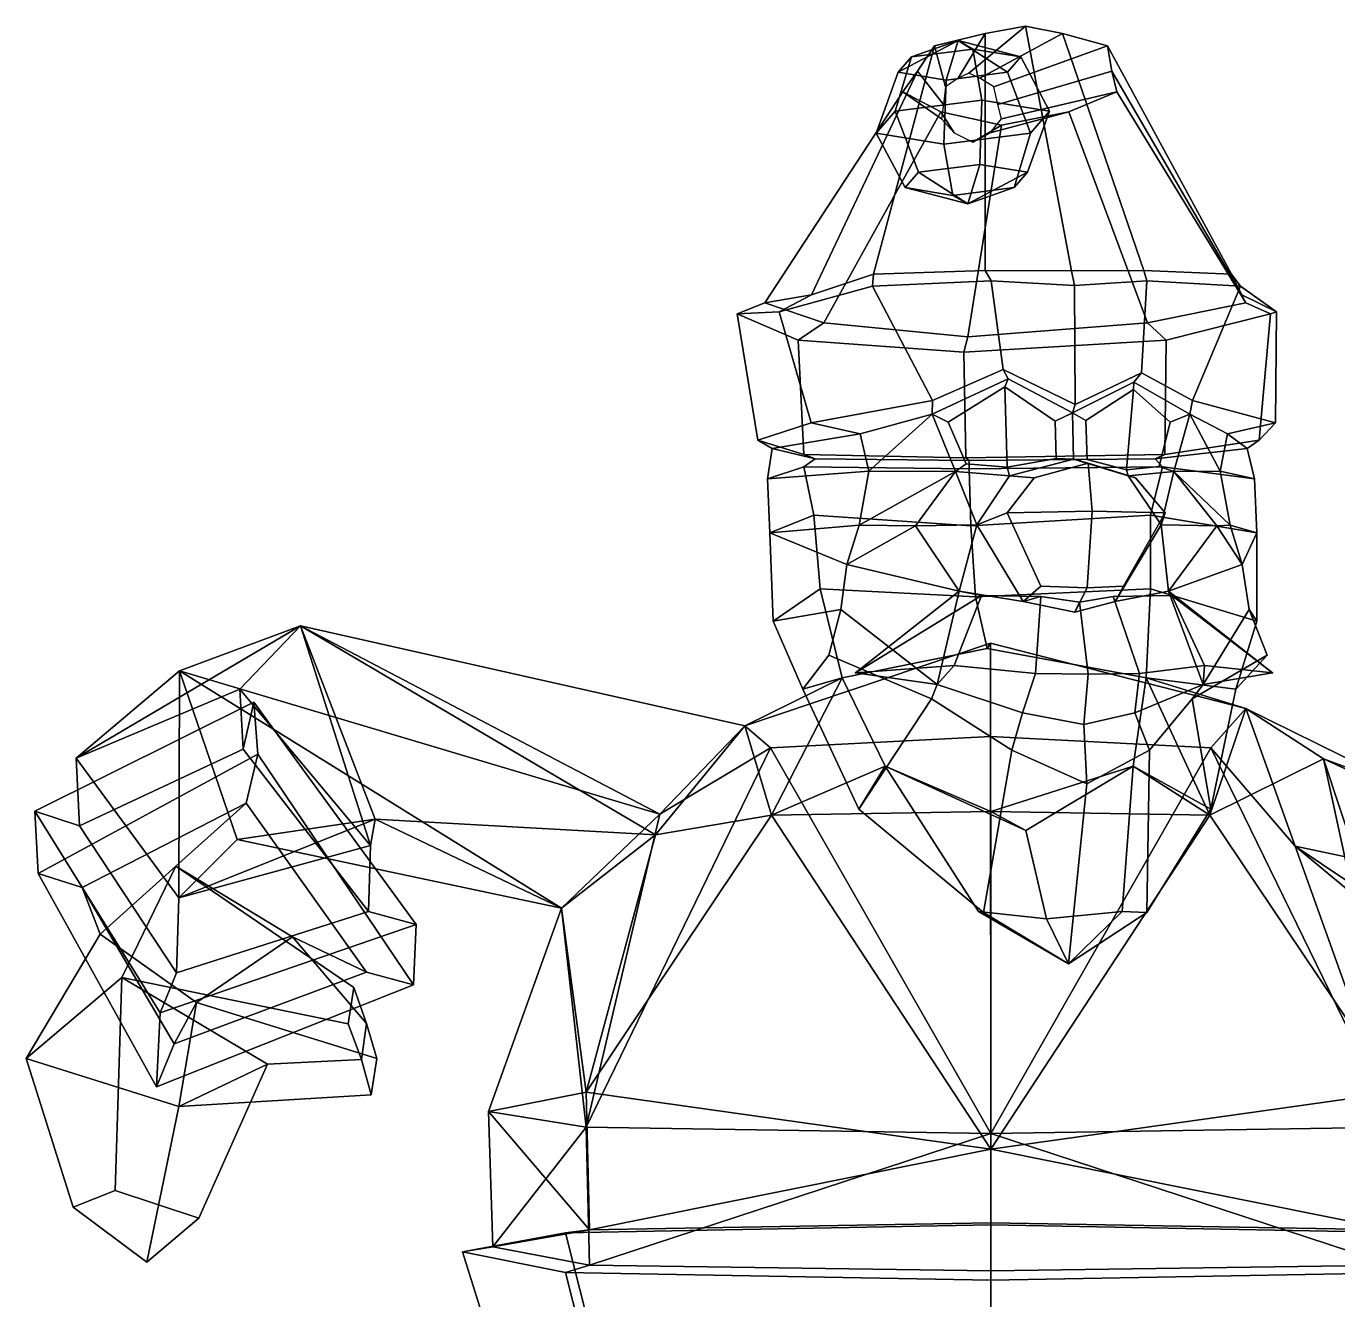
# Model space of a CAD drawing. Extents: x -236 to 243, y -157 to 320.
# Drawn here: x -236.1 to 82.5, y 10.1 to 319.6 of the extents above; entities that cross this region are included whole.
import ezdxf

# ---------------------------------------------------------------- set-up
doc = ezdxf.new("R2010")
doc.units = 0

msp = doc.modelspace()

# ---------------------------------------------------------------- linework, layer by layer
for p in [(-34.670082, 162.4823, 107.486366), (66.65934, 162.4823, 84.040352)]:
    msp.add_point(p)
for points in [[(-7.122192, 308.267609, -1.998318), (-9.6778, 307.043365, -1.08629), (-3.104849, 317.886108, 57.8372), (6.699924, 319.637177, 57.508438)], [(-7.122192, 308.267609, -1.998318), (6.699924, 319.637177, 57.508438), (15.65259, 317.886108, 53.497032), (-4.425717, 307.043365, -2.301537)], [(17.814054, 260.153259, 105.417503), (6.699924, 319.637177, 57.508438), (-3.104849, 317.886108, 57.8372), (-3.140734, 260.266205, 102.63549)], [(17.814054, 260.153259, 105.417503), (35.41708, 260.266205, 93.713821), (15.65259, 317.886108, 53.497032), (6.699924, 319.637177, 57.508438)], [(-30.278271, 259.394043, 95.632362), (-3.140734, 260.266205, 102.63549), (-3.104849, 317.886108, 57.8372), (-15.458162, 314.885712, 57.371521)], [(-21.006493, 312.214172, -1.678977), (-9.717639, 316.136597, -13.259683), (-24.262737, 308.444702, -15.751891)], [(-9.717639, 316.136597, -13.259683), (-12.632277, 306.559937, -25.85623), (-24.262737, 308.444702, -15.751891)], [(-6.119774, 314.098938, 2.289656), (-9.717639, 316.136597, -13.259683), (-21.006493, 312.214172, -1.678977)], [(-9.6778, 307.043365, -1.08629), (-12.811625, 304.945618, 0.188353), (-15.458162, 314.885712, 57.371521), (-3.104849, 317.886108, 57.8372)], [(-9.717639, 316.136597, -13.259683), (2.254487, 308.444672, -21.887547), (-12.632277, 306.559937, -25.85623)], [(5.510731, 312.214172, -7.814632), (2.254487, 308.444672, -21.887547), (-9.717639, 316.136597, -13.259683)], [(-6.119774, 314.098938, 2.289656), (5.510731, 312.214172, -7.814632), (-9.717639, 316.136597, -13.259683)], [(-4.425717, 307.043365, -2.301537), (15.65259, 317.886108, 53.497032), (26.545815, 314.885681, 47.652477), (-1.050511, 304.945618, -2.532978)], [(56.720348, 259.394043, 75.502266), (26.545815, 314.885681, 47.652477), (15.65259, 317.886108, 53.497032), (35.41708, 260.266205, 93.713821)], [(-45.352592, 254.347687, 70.5877), (-30.278271, 259.394043, 95.632362), (-15.458162, 314.885712, 57.371521), (-19.571489, 308.705811, 51.476871)], [(-3.946251, 301.640625, 11.683241), (-6.119774, 314.098938, 2.289656), (-21.006493, 312.214172, -1.678977), (-24.999266, 298.975189, 6.070769)], [(-12.811625, 304.945618, 0.188353), (-13.29375, 300.624939, 1.431776), (-19.571489, 308.705811, 51.476871), (-15.458162, 314.885712, 57.371521)], [(-3.946251, 301.640625, 11.683241), (12.501743, 298.975189, -2.606355), (5.510731, 312.214172, -7.814632), (-6.119774, 314.098938, 2.289656)], [(-1.050511, 304.945618, -2.532978), (26.545815, 314.885681, 47.652477), (27.651844, 308.705811, 40.550152), (-0.071216, 300.624939, -1.627703)], [(59.261681, 254.347687, 46.381622), (27.651844, 308.705811, 40.550152), (26.545815, 314.885681, 47.652477), (56.720348, 259.394043, 75.502266)], [(-24.999266, 298.975189, 6.070769), (-21.006493, 312.214172, -1.678977), (-24.262737, 308.444702, -15.751891), (-29.604309, 293.644318, -13.831414)], [(12.501743, 298.975189, -2.606355), (7.8967, 293.644287, -22.508537), (2.254487, 308.444672, -21.887547), (5.510731, 312.214172, -7.814632)], [(-56.674202, 252.410858, 49.471218), (-45.352592, 254.347687, 70.5877), (-19.571489, 308.705811, 51.476871), (-23.173628, 303.720825, 46.787746)], [(-24.262737, 308.444702, -15.751891), (-12.632277, 306.559937, -25.85623), (-13.156317, 290.978851, -28.121038), (-29.604309, 293.644318, -13.831414)], [(-13.29375, 300.624939, 1.431776), (-13.762215, 297.139709, 2.453185), (-23.173628, 303.720825, 46.787746), (-19.571489, 308.705811, 51.476871)], [(2.254487, 308.444672, -21.887547), (7.8967, 293.644287, -22.508537), (-13.156317, 290.978851, -28.121038), (-12.632277, 306.559937, -25.85623)], [(-0.071216, 300.624939, -1.627703), (27.651844, 308.705811, 40.550152), (28.828176, 303.720825, 34.755363), (0.798291, 297.139679, -0.91588)], [(60.157169, 252.410858, 22.438299), (28.828176, 303.720825, 34.755363), (27.651844, 308.705811, 40.550152), (59.261681, 254.347687, 46.381622)], [(-42.339134, 247.581177, 24.532747), (-56.674202, 252.410858, 49.471218), (-23.173628, 303.720825, 46.787746), (-13.917484, 298.8479, 39.247559)], [(-13.762215, 297.139709, 2.453185), (-10.642496, 293.732788, 2.623848), (-13.917484, 298.8479, 39.247559), (-23.173628, 303.720825, 46.787746)], [(0.798291, 297.139679, -0.91588), (28.828176, 303.720825, 34.755363), (17.200739, 298.8479, 32.047302), (-1.929393, 293.732788, 0.607777)], [(36.324795, 247.581177, 6.331167), (17.200739, 298.8479, 32.047302), (28.828176, 303.720825, 34.755363), (60.157169, 252.410858, 22.438299)], [(-3.946251, 301.640625, 11.683241), (-24.999266, 298.975189, 6.070769), (-19.357002, 284.174805, 5.449827), (-4.470284, 286.05957, 9.418461)], [(-3.946251, 301.640625, 11.683241), (-4.470284, 286.05957, 9.418461), (7.160218, 284.174805, -0.685827), (12.501743, 298.975189, -2.606355)], [(-7.337015, 244.156799, -3.280854), (-42.339134, 247.581177, 24.532747), (-13.917484, 298.8479, 39.247559), (0.842868, 295.565063, 32.195339)], [(-24.999266, 298.975189, 6.070769), (-29.604309, 293.644318, -13.831414), (-22.613247, 280.405334, -8.623087), (-19.357002, 284.174805, 5.449827)], [(-10.642496, 293.732788, 2.623848), (-6.153895, 291.437592, 2.186508), (0.842868, 295.565063, 32.195339), (-13.917484, 298.8479, 39.247559)], [(-7.337015, 244.156799, -3.280854), (0.842868, 295.565063, 32.195339), (17.200739, 298.8479, 32.047302), (36.324795, 247.581177, 6.331167)], [(-1.929393, 293.732788, 0.607777), (17.200739, 298.8479, 32.047302), (0.842868, 295.565063, 32.195339), (-6.153895, 291.437592, 2.186508)], [(12.501743, 298.975189, -2.606355), (7.160218, 284.174805, -0.685827), (3.903974, 280.405304, -14.758741), (7.8967, 293.644287, -22.508537)], [(-22.613247, 280.405334, -8.623087), (-29.604309, 293.644318, -13.831414), (-13.156317, 290.978851, -28.121038), (-10.982787, 278.520569, -18.727425)], [(3.903974, 280.405304, -14.758741), (-10.982787, 278.520569, -18.727425), (-13.156317, 290.978851, -28.121038), (7.8967, 293.644287, -22.508537)], [(-19.357002, 284.174805, 5.449827), (-22.613247, 280.405334, -8.623087), (-7.384917, 276.48291, -3.178025)], [(-4.470284, 286.05957, 9.418461), (-19.357002, 284.174805, 5.449827), (-7.384917, 276.48291, -3.178025)], [(-4.470284, 286.05957, 9.418461), (-7.384917, 276.48291, -3.178025), (7.160218, 284.174805, -0.685827)], [(7.160218, 284.174805, -0.685827), (-7.384917, 276.48291, -3.178025), (3.903974, 280.405304, -14.758741)], [(-7.384917, 276.48291, -3.178025), (-22.613247, 280.405334, -8.623087), (-10.982787, 278.520569, -18.727425)], [(-7.384917, 276.48291, -3.178025), (-10.982787, 278.520569, -18.727425), (3.903974, 280.405304, -14.758741)], [(-30.486975, 256.444275, 100.241455), (-30.278271, 259.394043, 95.632362), (-45.352592, 254.347687, 70.5877), (-53.174995, 250.214417, 73.593643)], [(-1.688641, 257.719818, 107.187057), (-3.140734, 260.266205, 102.63549), (-30.278271, 259.394043, 95.632362), (-30.486975, 256.444275, 100.241455)], [(18.577682, 256.607758, 108.717766), (17.814054, 260.153259, 105.417503), (-3.140734, 260.266205, 102.63549), (-1.688641, 257.719818, 107.187057)], [(18.577682, 256.607758, 108.717766), (36.111855, 257.719818, 98.440628), (35.41708, 260.266205, 93.713821), (17.814054, 260.153259, 105.417503)], [(36.111855, 257.719818, 98.440628), (58.932388, 256.444275, 79.551231), (56.720348, 259.394043, 75.502266), (35.41708, 260.266205, 93.713821)], [(58.932388, 256.444275, 79.551231), (67.609413, 250.214417, 45.646057), (59.261681, 254.347687, 46.381622), (56.720348, 259.394043, 75.502266)], [(-15.900225, 228.662231, 101.589417), (-30.486975, 256.444275, 100.241455), (-53.174995, 250.214417, 73.593643), (-45.454258, 223.21051, 89.008484)], [(1.267983, 236.229553, 109.510162), (-1.688641, 257.719818, 107.187057), (-30.486975, 256.444275, 100.241455), (-15.900225, 228.662231, 101.589417)], [(18.710451, 227.663177, 109.291565), (18.577682, 256.607758, 108.717766), (-1.688641, 257.719818, 107.187057), (1.267983, 236.229553, 109.510162)], [(18.710451, 227.663177, 109.291565), (34.874496, 235.422394, 101.756943), (36.111855, 257.719818, 98.440628), (18.577682, 256.607758, 108.717766)], [(34.874496, 235.422394, 101.756943), (47.269863, 228.662231, 86.97287), (58.932388, 256.444275, 79.551231), (36.111855, 257.719818, 98.440628)], [(47.269863, 228.662231, 86.97287), (67.444366, 223.21051, 62.88554), (67.609413, 250.214417, 45.646057), (58.932388, 256.444275, 79.551231)], [(-53.174995, 250.214417, 73.593643), (-45.352592, 254.347687, 70.5877), (-56.674202, 252.410858, 49.471218), (-63.417328, 249.747925, 49.404114)], [(-63.417328, 249.747925, 49.404114), (-56.674202, 252.410858, 49.471218), (-42.339134, 247.581177, 24.532747), (-48.558167, 243.343018, 22.180622)], [(66.185478, 249.747925, 19.416092), (40.878578, 243.343018, 1.486383), (36.324795, 247.581177, 6.331167), (60.157169, 252.410858, 22.438299)], [(67.609413, 250.214417, 45.646057), (66.185478, 249.747925, 19.416092), (60.157169, 252.410858, 22.438299), (59.261681, 254.347687, 46.381622)], [(-45.454258, 223.21051, 89.008484), (-53.174995, 250.214417, 73.593643), (-63.417328, 249.747925, 49.404114), (-58.390518, 219.010376, 53.388012)], [(-58.390518, 219.010376, 53.388012), (-63.417328, 249.747925, 49.404114), (-48.558167, 243.343018, 22.180622), (-47.207798, 215.553711, 24.044987)], [(63.419498, 219.010376, 25.203114), (40.484386, 215.553711, 3.754412), (40.878578, 243.343018, 1.486383), (66.185478, 249.747925, 19.416092)], [(67.444366, 223.21051, 62.88554), (63.419498, 219.010376, 25.203114), (66.185478, 249.747925, 19.416092), (67.609413, 250.214417, 45.646057)], [(-48.558167, 243.343018, 22.180622), (-42.339134, 247.581177, 24.532747), (-7.337015, 244.156799, -3.280854), (-8.340352, 240.417297, -7.617095)], [(40.878578, 243.343018, 1.486383), (-8.340352, 240.417297, -7.617095), (-7.337015, 244.156799, -3.280854), (36.324795, 247.581177, 6.331167)], [(-47.207798, 215.553711, 24.044987), (-48.558167, 243.343018, 22.180622), (-8.340352, 240.417297, -7.617095), (-7.814537, 214.723877, -5.344615)], [(40.484386, 215.553711, 3.754412), (-7.814537, 214.723877, -5.344615), (-8.340352, 240.417297, -7.617095), (40.878578, 243.343018, 1.486383)], [(1.267983, 236.229553, 109.510162), (-15.900225, 228.662231, 101.589417), (-16.005955, 225.316376, 99.834015), (2.472405, 233.974609, 107.756744)], [(18.710451, 227.663177, 109.291565), (1.267983, 236.229553, 109.510162), (2.472405, 233.974609, 107.756744), (18.052204, 225.7005, 106.446747)], [(1.640449, 232.007935, 105.309433), (2.472405, 233.974609, 107.756744), (-16.005955, 225.316376, 99.834015), (-12.149399, 223.372406, 98.665359)], [(1.640449, 232.007935, 105.309433), (13.893959, 223.683929, 104.378883), (18.052204, 225.7005, 106.446747), (2.472405, 233.974609, 107.756744)], [(18.710451, 227.663177, 109.291565), (18.052204, 225.7005, 106.446747), (33.022289, 233.16748, 100.710777), (34.874496, 235.422394, 101.756943)], [(32.890343, 231.307495, 97.892044), (33.022289, 233.16748, 100.710777), (18.052204, 225.7005, 106.446747), (21.360876, 223.808105, 102.832794)], [(32.890343, 231.307495, 97.892044), (41.819012, 223.422974, 83.605888), (46.593777, 225.316376, 85.349434), (33.022289, 233.16748, 100.710777)], [(34.874496, 235.422394, 101.756943), (33.022289, 233.16748, 100.710777), (46.593777, 225.316376, 85.349434), (47.269863, 228.662231, 86.97287)], [(2.225252, 212.471863, 103.847298), (1.640449, 232.007935, 105.309433), (-12.149399, 223.372406, 98.665359), (-7.783561, 213.265991, 100.91201)], [(13.893959, 223.683929, 104.378883), (1.640449, 232.007935, 105.309433), (2.225252, 212.471863, 103.847298), (14.140725, 214.593323, 105.445358)], [(21.360876, 223.808105, 102.832794), (21.654671, 214.335754, 104.102531), (31.218605, 211.842407, 96.509369), (32.890343, 231.307495, 97.892044)], [(31.218605, 211.842407, 96.509369), (39.11195, 212.665131, 88.204475), (41.819012, 223.422974, 83.605888), (32.890343, 231.307495, 97.892044)], [(-33.470528, 220.569641, 86.833626), (-16.005955, 225.316376, 99.834015), (-15.900225, 228.662231, 101.589417), (-45.454258, 223.21051, 89.008484)], [(55.723297, 220.569641, 66.195595), (67.444366, 223.21051, 62.88554), (47.269863, 228.662231, 86.97287), (46.593777, 225.316376, 85.349434)], [(-45.454258, 223.21051, 89.008484), (-58.390518, 219.010376, 53.388012), (-54.877598, 217.031555, 53.90683), (-33.470528, 220.569641, 86.833626)], [(-31.400455, 211.466766, 87.028976), (-16.005955, 225.316376, 99.834015), (-33.470528, 220.569641, 86.833626)], [(-10.310936, 211.453552, 102.57618), (-16.005955, 225.316376, 99.834015), (-31.400455, 211.466766, 87.028976)], [(-7.783561, 213.265991, 100.91201), (-12.149399, 223.372406, 98.665359), (-16.005955, 225.316376, 99.834015), (-10.310936, 211.453552, 102.57618)], [(14.140725, 214.593323, 105.445358), (18.357122, 214.434143, 107.764557), (18.052204, 225.7005, 106.446747), (13.893959, 223.683929, 104.378883)], [(21.654671, 214.335754, 104.102531), (21.360876, 223.808105, 102.832794), (18.052204, 225.7005, 106.446747), (18.357122, 214.434143, 107.764557)], [(39.11195, 212.665131, 88.204475), (42.682076, 211.453552, 90.314438), (46.593777, 225.316376, 85.349434), (41.819012, 223.422974, 83.605888)], [(42.682076, 211.453552, 90.314438), (53.949425, 211.466766, 67.28038), (46.593777, 225.316376, 85.349434)], [(53.949425, 211.466766, 67.28038), (55.723297, 220.569641, 66.195595), (46.593777, 225.316376, 85.349434)], [(67.444366, 223.21051, 62.88554), (55.723297, 220.569641, 66.195595), (60.491512, 217.031555, 27.212255), (63.419498, 219.010376, 25.203114)], [(-33.470528, 220.569641, 86.833626), (-54.877598, 217.031555, 53.90683), (-56.026714, 209.655396, 55.614105), (-31.400455, 211.466766, 87.028976)], [(55.723297, 220.569641, 66.195595), (53.949425, 211.466766, 67.28038), (62.273754, 209.655396, 28.241261), (60.491512, 217.031555, 27.212255)], [(-58.390518, 219.010376, 53.388012), (-47.207798, 215.553711, 24.044987), (-44.449371, 214.469971, 24.494337), (-54.877598, 217.031555, 53.90683)], [(-56.026714, 209.655396, 55.614105), (-54.877598, 217.031555, 53.90683), (-44.449371, 214.469971, 24.494337), (-47.191551, 212.514038, 22.900787)], [(63.419498, 219.010376, 25.203114), (60.491512, 217.031555, 27.212255), (38.20369, 214.469971, 5.369734), (40.484386, 215.553711, 3.754412)], [(62.273754, 209.655396, 28.241261), (39.96719, 212.514038, 2.733643), (38.20369, 214.469971, 5.369734), (60.491512, 217.031555, 27.212255)], [(-47.207798, 215.553711, 24.044987), (-7.814537, 214.723877, -5.344615), (-6.992704, 214.070465, -1.792801), (-44.449371, 214.469971, 24.494337)], [(-47.191551, 212.514038, 22.900787), (-44.449371, 214.469971, 24.494337), (-6.992704, 214.070465, -1.792801), (-7.009359, 212.025146, -1.86478)], [(40.484386, 215.553711, 3.754412), (38.20369, 214.469971, 5.369734), (-6.992704, 214.070465, -1.792801), (-7.814537, 214.723877, -5.344615)], [(39.96719, 212.514038, 2.733643), (-7.009359, 212.025146, -1.86478), (-6.992704, 214.070465, -1.792801), (38.20369, 214.469971, 5.369734)], [(2.225252, 212.471863, 103.847298), (2.765674, 210.346069, 106.036987), (18.357122, 214.434143, 107.764557), (14.140725, 214.593323, 105.445358)], [(21.860546, 213.444153, 121.759529), (18.357122, 214.434143, 107.764557), (2.765674, 210.346069, 106.036987), (8.791459, 209.91449, 121.272408)], [(21.860546, 213.444153, 121.759529), (33.387375, 209.91449, 115.581299), (31.605087, 210.346069, 99.364006), (18.357122, 214.434143, 107.764557)], [(31.218605, 211.842407, 96.509369), (21.654671, 214.335754, 104.102531), (18.357122, 214.434143, 107.764557), (31.605087, 210.346069, 99.364006)], [(-55.475121, 196.526398, 58.094624), (-56.026714, 209.655396, 55.614105), (-47.191551, 212.514038, 22.900787), (-44.779243, 200.780579, 21.150499)], [(-31.400455, 211.466766, 87.028976), (-56.026714, 209.655396, 55.614105), (-55.475121, 196.526398, 58.094624), (-33.732216, 198.368408, 87.783218)], [(-44.779243, 200.780579, 21.150499), (-47.191551, 212.514038, 22.900787), (-7.009359, 212.025146, -1.86478), (-6.594474, 198.194336, -0.071724)], [(-33.732216, 198.368408, 87.783218), (-10.310936, 211.453552, 102.57618), (-31.400455, 211.466766, 87.028976)], [(-20.06324, 198.190674, 108.469002), (-10.310936, 211.453552, 102.57618), (-33.732216, 198.368408, 87.783218)], [(-20.06324, 198.190674, 108.469002), (-5.125268, 198.427429, 108.121689), (-10.310936, 211.453552, 102.57618)], [(2.225252, 212.471863, 103.847298), (-7.783561, 213.265991, 100.91201), (-10.310936, 211.453552, 102.57618), (2.765674, 210.346069, 106.036987)], [(-5.125268, 198.427429, 108.121689), (2.765674, 210.346069, 106.036987), (-10.310936, 211.453552, 102.57618)], [(37.031246, 200.780579, 2.220855), (-6.594474, 198.194336, -0.071724), (-7.009359, 212.025146, -1.86478), (39.96719, 212.514038, 2.733643)], [(2.220191, 201.386322, 124.263184), (8.791459, 209.91449, 121.272408), (2.765674, 210.346069, 106.036987), (-5.125268, 198.427429, 108.121689)], [(22.864491, 201.745331, 126.098389), (21.860546, 213.444153, 121.759529), (8.791459, 209.91449, 121.272408), (2.220191, 201.386322, 124.263184)], [(22.864491, 201.745331, 126.098389), (40.604473, 201.386322, 115.381676), (33.387375, 209.91449, 115.581299), (21.860546, 213.444153, 121.759529)], [(31.218605, 211.842407, 96.509369), (31.605087, 210.346069, 99.364006), (42.682076, 211.453552, 90.314438), (39.11195, 212.665131, 88.204475)], [(39.609734, 198.427429, 97.770721), (42.682076, 211.453552, 90.314438), (31.605087, 210.346069, 99.364006)], [(40.604473, 201.386322, 115.381676), (39.609734, 198.427429, 97.770721), (31.605087, 210.346069, 99.364006), (33.387375, 209.91449, 115.581299)], [(62.867798, 196.526398, 30.711958), (37.031246, 200.780579, 2.220855), (39.96719, 212.514038, 2.733643), (62.273754, 209.655396, 28.241261)], [(53.182034, 198.190674, 91.52121), (42.682076, 211.453552, 90.314438), (39.609734, 198.427429, 97.770721)], [(56.375504, 198.368408, 66.933731), (53.949425, 211.466766, 67.28038), (42.682076, 211.453552, 90.314438)], [(53.182034, 198.190674, 91.52121), (56.375504, 198.368408, 66.933731), (42.682076, 211.453552, 90.314438)], [(53.949425, 211.466766, 67.28038), (56.375504, 198.368408, 66.933731), (62.867798, 196.526398, 30.711958), (62.273754, 209.655396, 28.241261)], [(-54.60928, 175.017761, 59.900967), (-55.475121, 196.526398, 58.094624), (-44.779243, 200.780579, 21.150499), (-43.23946, 182.879761, 24.288671)], [(-43.23946, 182.879761, 24.288671), (-44.779243, 200.780579, 21.150499), (-6.594474, 198.194336, -0.071724), (-5.488302, 180.962708, 4.708951)], [(37.026405, 182.879761, 5.716429), (-5.488302, 180.962708, 4.708951), (-6.594474, 198.194336, -0.071724), (37.031246, 200.780579, 2.220855)], [(10.422293, 183.512024, 117.904839), (2.220191, 201.386322, 124.263184), (-5.125268, 198.427429, 108.121689), (6.130122, 179.840576, 105.786919)], [(21.614473, 183.134644, 120.696045), (22.864491, 201.745331, 126.098389), (2.220191, 201.386322, 124.263184), (10.422293, 183.512024, 117.904839)], [(21.614473, 183.134644, 120.696045), (30.443087, 183.512024, 113.272346), (40.604473, 201.386322, 115.381676), (22.864491, 201.745331, 126.098389)], [(30.443087, 183.512024, 113.272346), (28.472746, 179.840576, 100.617195), (39.609734, 198.427429, 97.770721), (40.604473, 201.386322, 115.381676)], [(62.883396, 175.017761, 32.715034), (37.026405, 182.879761, 5.716429), (37.031246, 200.780579, 2.220855), (62.867798, 196.526398, 30.711958)], [(-33.732216, 198.368408, 87.783218), (-55.475121, 196.526398, 58.094624), (-36.785786, 188.833313, 88.187363)], [(-36.785786, 188.833313, 88.187363), (-20.06324, 198.190674, 108.469002), (-33.732216, 198.368408, 87.783218)], [(-9.466985, 182.297607, 103.26506), (-20.06324, 198.190674, 108.469002), (-36.785786, 188.833313, 88.187363)], [(-9.466985, 182.297607, 103.26506), (-5.125268, 198.427429, 108.121689), (-20.06324, 198.190674, 108.469002)], [(6.130122, 179.840576, 105.786919), (-5.125268, 198.427429, 108.121689), (-9.466985, 182.297607, 103.26506)], [(28.472746, 179.840576, 100.617195), (41.3769, 182.297607, 91.500595), (39.609734, 198.427429, 97.770721)], [(41.3769, 182.297607, 91.500595), (53.182034, 198.190674, 91.52121), (39.609734, 198.427429, 97.770721)], [(41.3769, 182.297607, 91.500595), (59.296238, 188.833313, 65.955513), (53.182034, 198.190674, 91.52121)], [(59.296238, 188.833313, 65.955513), (56.375504, 198.368408, 66.933731), (53.182034, 198.190674, 91.52121)], [(56.375504, 198.368408, 66.933731), (59.296238, 188.833313, 65.955513), (62.867798, 196.526398, 30.711958)], [(-38.242157, 177.912476, 89.016273), (-36.785786, 188.833313, 88.187363), (-55.475121, 196.526398, 58.094624), (-54.60928, 175.017761, 59.900967)], [(60.968693, 177.912476, 66.060463), (62.883396, 175.017761, 32.715034), (62.867798, 196.526398, 30.711958), (59.296238, 188.833313, 65.955513)], [(-38.242157, 177.912476, 89.016273), (-14.828732, 159.653809, 111.623703), (-9.466985, 182.297607, 103.26506), (-36.785786, 188.833313, 88.187363)], [(60.968693, 177.912476, 66.060463), (59.296238, 188.833313, 65.955513), (41.3769, 182.297607, 91.500595), (49.865246, 159.653809, 96.654549)], [(-47.414677, 158.525452, 62.921314), (-54.60928, 175.017761, 59.900967), (-43.23946, 182.879761, 24.288671), (-37.845638, 161.25, 36.389648)], [(-37.845638, 161.25, 36.389648), (-43.23946, 182.879761, 24.288671), (-5.488302, 180.962708, 4.708951), (-2.628329, 168.365967, 9.95505)], [(-3.998042, 181.262573, 116.404411), (-9.466985, 182.297607, 103.26506), (-34.670082, 162.4823, 107.486366)], [(-34.670082, 162.4823, 107.486366), (-9.466985, 182.297607, 103.26506), (-14.828732, 159.653809, 111.623703)], [(-3.998042, 181.262573, 116.404411), (10.349032, 181.003601, 113.212296), (6.130122, 179.840576, 105.786919), (-9.466985, 182.297607, 103.26506)], [(35.952778, 161.25, 30.10964), (-2.628329, 168.365967, 9.95505), (-5.488302, 180.962708, 4.708951), (37.026405, 182.879761, 5.716429)], [(21.614473, 183.134644, 120.696045), (10.422293, 183.512024, 117.904839), (6.130122, 179.840576, 105.786919), (18.652632, 177.217102, 109.041687)], [(21.614473, 183.134644, 120.696045), (18.652632, 177.217102, 109.041687), (28.472746, 179.840576, 100.617195), (30.443087, 183.512024, 113.272346)], [(42.235275, 181.262573, 105.706764), (41.3769, 182.297607, 91.500595), (28.472746, 179.840576, 100.617195), (27.944233, 181.003601, 109.141045)], [(57.746708, 158.525452, 38.588646), (35.952778, 161.25, 30.10964), (37.026405, 182.879761, 5.716429), (62.883396, 175.017761, 32.715034)], [(42.235275, 181.262573, 105.706764), (66.65934, 162.4823, 84.040352), (41.3769, 182.297607, 91.500595)], [(66.65934, 162.4823, 84.040352), (49.865246, 159.653809, 96.654549), (41.3769, 182.297607, 91.500595)], [(-10.637593, 164.286133, 120.878357), (-3.998042, 181.262573, 116.404411), (-34.670082, 162.4823, 107.486366)], [(10.349032, 181.003601, 113.212296), (-3.998042, 181.262573, 116.404411), (-10.637593, 164.286133, 120.878357), (9.073965, 162.334045, 125.272484)], [(19.774769, 179.66571, 113.891365), (18.652632, 177.217102, 109.041687), (6.130122, 179.840576, 105.786919), (10.349032, 181.003601, 113.212296)], [(9.073965, 162.334045, 125.272484), (21.885893, 162.149475, 123.015259), (19.774769, 179.66571, 113.891365), (10.349032, 181.003601, 113.212296)], [(19.774769, 179.66571, 113.891365), (27.944233, 181.003601, 109.141045), (28.472746, 179.840576, 100.617195), (18.652632, 177.217102, 109.041687)], [(34.387157, 162.334045, 119.415413), (27.944233, 181.003601, 109.141045), (19.774769, 179.66571, 113.891365), (21.885893, 162.149475, 123.015259)], [(27.944233, 181.003601, 109.141045), (34.387157, 162.334045, 119.415413), (50.165195, 164.286133, 106.809563), (42.235275, 181.262573, 105.706764)], [(50.165195, 164.286133, 106.809563), (66.65934, 162.4823, 84.040352), (42.235275, 181.262573, 105.706764)], [(-47.414677, 158.525452, 62.921314), (-41.085339, 166.74585, 93.244789), (-38.242157, 177.912476, 89.016273), (-54.60928, 175.017761, 59.900967)], [(-38.242157, 177.912476, 89.016273), (-41.085339, 166.74585, 93.244789), (-16.173779, 156.185425, 102.780121), (-14.828732, 159.653809, 111.623703)], [(60.968693, 177.912476, 66.060463), (49.865246, 159.653809, 96.654549), (47.18903, 156.185425, 88.118973), (65.380287, 166.74585, 68.610336)], [(57.746708, 158.525452, 38.588646), (62.883396, 175.017761, 32.715034), (60.968693, 177.912476, 66.060463), (65.380287, 166.74585, 68.610336)], [(-223.969131, 141.710297, 62.389156), (-184.236557, 158.539612, 70.504417), (-169.514496, 173.916321, 21.885859)], [(-223.969131, 141.710297, 62.389156), (-169.514496, 173.916321, 21.885859), (-198.855362, 162.989624, -8.490869)], [(-82.211449, 128.171387, -31.667915), (-198.855362, 162.989624, -8.490869), (-169.514496, 173.916321, 21.885859)], [(-152.50647, 120.489502, 51.303005), (-169.514496, 173.916321, 21.885859), (-184.236557, 158.539612, 70.504417)], [(-83.204857, 123.078918, 45.799839), (-61.493095, 149.588623, 4.117692), (-169.514496, 173.916321, 21.885859)], [(-83.204857, 123.078918, 45.799839), (-169.514496, 173.916321, 21.885859), (-151.354752, 126.932465, 38.408298)], [(-82.211449, 128.171387, -31.667915), (-169.514496, 173.916321, 21.885859), (-61.493095, 149.588623, 4.117692)], [(-152.50647, 120.489502, 51.303005), (-151.354752, 126.932465, 38.408298), (-169.514496, 173.916321, 21.885859)], [(-1.814298, 169.682526, 6.283484), (-1.820645, 146.970581, -45.562836), (-55.27417, 144.219849, -35.670303), (-61.493095, 149.588623, 4.117692)], [(-1.814298, 169.682526, 6.283484), (-61.493095, 149.588623, 4.117692), (-37.845638, 161.25, 36.389648), (-2.628329, 168.365967, 9.95505)], [(-2.628329, 168.365967, 9.95505), (35.952778, 161.25, 30.10964), (60.174591, 153.783081, 1.723686), (-1.814298, 169.682526, 6.283484)], [(-1.814298, 169.682526, 6.283484), (60.174591, 153.783081, 1.723686), (51.681934, 144.219849, -35.670307), (-1.820645, 146.970581, -45.562836)], [(-16.173779, 156.185425, 102.780121), (-41.085339, 166.74585, 93.244789), (-47.414677, 158.525452, 62.921314), (-33.807957, 129.329132, 77.020744)], [(47.18903, 156.185425, 88.118973), (51.71611, 129.329132, 57.231842), (57.746708, 158.525452, 38.588646), (65.380287, 166.74585, 68.610336)], [(-199.034454, 107.783844, 45.292248), (-223.969131, 141.710297, 62.389156), (-198.855362, 162.989624, -8.490869)], [(-199.034454, 107.783844, 45.292248), (-198.855362, 162.989624, -8.490869), (-184.885666, 122.006714, 4.014151)], [(-106.045784, 105.277649, 1.845931), (-198.855362, 162.989624, -8.490869), (-82.211449, 128.171387, -31.667915)], [(-184.885666, 122.006714, 4.014151), (-198.855362, 162.989624, -8.490869), (-106.045784, 105.277649, 1.845931)], [(-14.828732, 159.653809, 111.623703), (-10.637593, 164.286133, 120.878357), (-34.670082, 162.4823, 107.486366)], [(9.073965, 162.334045, 125.272484), (-10.637593, 164.286133, 120.878357), (-14.828732, 159.653809, 111.623703), (5.923617, 152.766083, 116.100471)], [(34.387157, 162.334045, 119.415413), (33.188499, 152.766083, 109.791809), (49.865246, 159.653809, 96.654549), (50.165195, 164.286133, 106.809563)], [(49.865246, 159.653809, 96.654549), (66.65934, 162.4823, 84.040352), (50.165195, 164.286133, 106.809563)], [(-61.493095, 149.588623, 4.117692), (-55.017273, 127.858093, 61.715473), (-37.845638, 161.25, 36.389648)], [(-55.017273, 127.858093, 61.715473), (-27.475403, 139.790771, 65.754021), (-37.845638, 161.25, 36.389648)], [(-33.807957, 129.329132, 77.020744), (-47.414677, 158.525452, 62.921314), (-37.845638, 161.25, 36.389648), (-27.475403, 139.790771, 65.754021)], [(3.341448, 143.674377, 119.057472), (5.923617, 152.766083, 116.100471), (-14.828732, 159.653809, 111.623703), (-16.173779, 156.185425, 102.780121)], [(21.885893, 162.149475, 123.015259), (9.073965, 162.334045, 125.272484), (5.923617, 152.766083, 116.100471), (20.807388, 149.950897, 118.354156)], [(21.885893, 162.149475, 123.015259), (20.807388, 149.950897, 118.354156), (33.188499, 152.766083, 109.791809), (34.387157, 162.334045, 119.415413)], [(51.71611, 129.329132, 57.231842), (32.791828, 139.790771, 58.600063), (35.952778, 161.25, 30.10964), (57.746708, 158.525452, 38.588646)], [(51.44173, 127.858093, 61.715469), (35.952778, 161.25, 30.10964), (32.791828, 139.790771, 58.600063)], [(36.807095, 143.674377, 111.314049), (47.18903, 156.185425, 88.118973), (49.865246, 159.653809, 96.654549), (33.188499, 152.766083, 109.791809)], [(60.174591, 153.783081, 1.723686), (35.952778, 161.25, 30.10964), (51.44173, 127.858093, 61.715469)], [(-223.228088, 125.320251, 94.565338), (-183.417343, 143.910828, 103.558517), (-184.236557, 158.539612, 70.504417), (-223.969131, 141.710297, 62.389156)], [(-184.236557, 158.539612, 70.504417), (-183.417343, 143.910828, 103.558517), (-152.996719, 104.465088, 83.670204), (-152.50647, 120.489502, 51.303005)], [(-3.565594, 104.210785, 103.335709), (3.341448, 143.674377, 119.057472), (-16.173779, 156.185425, 102.780121), (-33.807957, 129.329132, 77.020744)], [(36.106331, 104.210785, 94.156258), (51.71611, 129.329132, 57.231842), (47.18903, 156.185425, 88.118973), (36.807095, 143.674377, 111.314049)], [(-233.252823, 113.746155, 125.86721), (-179.876022, 142.744873, 139.071106), (-180.81395, 155.317169, 109.2295), (-234.080597, 128.861511, 96.407814)], [(-234.080597, 128.861511, 96.407814), (-180.81395, 155.317169, 109.2295), (-183.417343, 143.910828, 103.558517), (-223.228088, 125.320251, 94.565338)], [(-141.375198, 101.332703, 82.02623), (-152.996719, 104.465088, 83.670204), (-183.417343, 143.910828, 103.558517), (-180.81395, 155.317169, 109.2295)], [(-141.375198, 101.332703, 82.02623), (-180.81395, 155.317169, 109.2295), (-179.876022, 142.744873, 139.071106), (-142.037735, 86.659882, 111.71682)], [(79.08387, 141.557953, 48.662384), (60.174591, 153.783081, 1.723686), (51.44173, 127.858093, 61.715469)], [(72.144508, 120.389343, -24.306181), (51.681934, 144.219849, -35.670307), (60.174591, 153.783081, 1.723686)], [(79.08387, 141.557953, 48.662384), (169.927216, 99.661926, 4.266338), (60.174591, 153.783081, 1.723686)], [(72.144508, 120.389343, -24.306181), (60.174591, 153.783081, 1.723686), (169.927216, 99.661926, 4.266338)], [(21.560598, 135.507141, 121.609398), (20.807388, 149.950897, 118.354156), (5.923617, 152.766083, 116.100471), (3.341448, 143.674377, 119.057472)], [(21.560598, 135.507141, 121.609398), (36.807095, 143.674377, 111.314049), (33.188499, 152.766083, 109.791809), (20.807388, 149.950897, 118.354156)], [(-83.204857, 123.078918, 45.799839), (-55.017273, 127.858093, 61.715473), (-61.493095, 149.588623, 4.117692)], [(-82.211449, 128.171387, -31.667915), (-61.493095, 149.588623, 4.117692), (-55.27417, 144.219849, -35.670303)], [(-1.75716, 50.506195, -101.843452), (-55.27417, 144.219849, -35.670303), (-1.820645, 146.970581, -45.562836)], [(-1.75716, 50.506195, -101.843452), (-1.820645, 146.970581, -45.562836), (51.681934, 144.219849, -35.670307)], [(-100.117569, 52.063339, -66.792717), (-55.27417, 144.219849, -35.670303), (-1.75716, 50.506195, -101.843452)], [(-100.117569, 52.063339, -66.792717), (-82.211449, 128.171387, -31.667915), (-55.27417, 144.219849, -35.670303)], [(17.078529, 91.787537, 102.238708), (21.560598, 135.507141, 121.609398), (3.341448, 143.674377, 119.057472), (-3.565594, 104.210785, 103.335709)], [(96.603249, 52.063339, -66.792725), (-1.75716, 50.506195, -101.843452), (51.681934, 144.219849, -35.670307)], [(17.078529, 91.787537, 102.238708), (36.106331, 104.210785, 94.156258), (36.807095, 143.674377, 111.314049), (21.560598, 135.507141, 121.609398)], [(96.603249, 52.063339, -66.792725), (51.681934, 144.219849, -35.670307), (72.144508, 120.389343, -24.306181)], [(-233.252823, 113.746155, 125.86721), (-222.548615, 110.291504, 124.068954), (-182.684204, 130.817993, 133.141937), (-179.876022, 142.744873, 139.071106)], [(-199.034454, 107.783844, 45.292248), (-199.641937, 89.534454, 76.550491), (-223.228088, 125.320251, 94.565338), (-223.969131, 141.710297, 62.389156)], [(-142.037735, 86.659882, 111.71682), (-179.876022, 142.744873, 139.071106), (-182.684204, 130.817993, 133.141937), (-153.446274, 89.771606, 113.348969)], [(96.603249, 60.600525, 90.604652), (79.08387, 141.557953, 48.662384), (51.44173, 127.858093, 61.715469)], [(96.603249, 60.600525, 90.604652), (91.360207, 104.394287, 18.057459), (79.08387, 141.557953, 48.662384)], [(91.360207, 104.394287, 18.057459), (142.045715, 118.306183, 45.360138), (79.08387, 141.557953, 48.662384)], [(79.08387, 141.557953, 48.662384), (142.045715, 118.306183, 45.360138), (169.927216, 99.661926, 4.266338)], [(-1.757164, 128.754761, 70.411819), (-27.475403, 139.790771, 65.754021), (-55.017273, 127.858093, 61.715473)], [(-3.565594, 104.210785, 103.335709), (-33.807957, 129.329132, 77.020744), (-27.475403, 139.790771, 65.754021), (-4.797665, 104.465271, 87.280479)], [(-4.797665, 104.465271, 87.280479), (-27.475403, 139.790771, 65.754021), (6.709005, 124.146545, 57.423508), (11.72366, 102.713593, 79.095932)], [(6.709005, 124.146545, 57.423508), (-27.475403, 139.790771, 65.754021), (-1.757164, 128.754761, 70.411819)], [(6.709005, 124.146545, 57.423508), (-1.757164, 128.754761, 70.411819), (32.791828, 139.790771, 58.600063)], [(-1.757164, 128.754761, 70.411819), (51.44173, 127.858093, 61.715469), (32.791828, 139.790771, 58.600063)], [(30.160898, 104.465271, 79.191628), (11.72366, 102.713593, 79.095932), (6.709005, 124.146545, 57.423508), (32.791828, 139.790771, 58.600063)], [(36.106331, 104.210785, 94.156258), (30.160898, 104.465271, 79.191628), (32.791828, 139.790771, 58.600063), (51.71611, 129.329132, 57.231842)], [(-218.149475, 98.950073, 107.496063), (-199.755463, 115.499847, 120.921547), (-182.684204, 130.817993, 133.141937), (-222.548615, 110.291504, 124.068954)], [(-171.428497, 98.325256, 113.164986), (-153.446274, 89.771606, 113.348969), (-182.684204, 130.817993, 133.141937), (-199.755463, 115.499847, 120.921547)], [(-203.624939, 79.810913, 71.728523), (-204.501297, 61.840164, 100.779152), (-233.252823, 113.746155, 125.86721), (-234.080597, 128.861511, 96.407814)], [(-203.624939, 79.810913, 71.728523), (-234.080597, 128.861511, 96.407814), (-223.228088, 125.320251, 94.565338), (-199.641937, 89.534454, 76.550491)], [(-100.117569, 52.063339, -66.792717), (-106.045784, 105.277649, 1.845931), (-82.211449, 128.171387, -31.667915)], [(-1.757164, 46.675095, 121.139061), (-55.017273, 127.858093, 61.715473), (-100.117569, 60.600525, 90.604652)], [(-100.117569, 60.600525, 90.604652), (-55.017273, 127.858093, 61.715473), (-83.204857, 123.078918, 45.799839)], [(-1.757164, 46.675095, 121.139061), (-1.757164, 128.754761, 70.411819), (-55.017273, 127.858093, 61.715473)], [(-1.757164, 46.675095, 121.139061), (51.44173, 127.858093, 61.715469), (-1.757164, 128.754761, 70.411819)], [(-1.757164, 46.675095, 121.139061), (96.603249, 60.600525, 90.604652), (51.44173, 127.858093, 61.715469)], [(-199.034454, 107.783844, 45.292248), (-184.885666, 122.006714, 4.014151), (-151.354752, 126.932465, 38.408298)], [(-199.034454, 107.783844, 45.292248), (-151.354752, 126.932465, 38.408298), (-152.50647, 120.489502, 51.303005)], [(-184.885666, 122.006714, 4.014151), (-106.045784, 105.277649, 1.845931), (-151.354752, 126.932465, 38.408298)], [(-106.045784, 105.277649, 1.845931), (-83.204857, 123.078918, 45.799839), (-151.354752, 126.932465, 38.408298)], [(-100.117569, 60.600525, 90.604652), (-83.204857, 123.078918, 45.799839), (-106.045784, 105.277649, 1.845931)], [(-152.50647, 120.489502, 51.303005), (-152.996719, 104.465088, 83.670204), (-199.641937, 89.534454, 76.550491), (-199.034454, 107.783844, 45.292248)], [(96.603249, 52.063339, -66.792725), (72.144508, 120.389343, -24.306181), (91.360207, 104.394287, 18.057459)], [(72.144508, 120.389343, -24.306181), (169.927216, 99.661926, 4.266338), (167.43277, 56.397186, 9.453666)], [(91.360207, 104.394287, 18.057459), (72.144508, 120.389343, -24.306181), (167.43277, 56.397186, 9.453666)], [(-236.135635, 68.726028, 126.344742), (-212.929047, 88.46759, 146.123245), (-199.755463, 115.499847, 120.921547), (-218.149475, 98.950073, 107.496063)], [(-157.888702, 77.213257, 164.949478), (-156.541763, 86.014679, 155.558914), (-199.755463, 115.499847, 120.921547), (-212.929047, 88.46759, 146.123245)], [(-153.445465, 77.287781, 148.968979), (-171.428497, 98.325256, 113.164986), (-199.755463, 115.499847, 120.921547), (-156.541763, 86.014679, 155.558914)], [(-204.501297, 61.840164, 100.779152), (-200.214081, 72.347107, 105.989723), (-222.548615, 110.291504, 124.068954), (-233.252823, 113.746155, 125.86721)], [(-194.793686, 82.340179, 99.627213), (-218.149475, 98.950073, 107.496063), (-222.548615, 110.291504, 124.068954), (-200.214081, 72.347107, 105.989723)], [(-100.117569, 60.600525, 90.604652), (-106.045784, 105.277649, 1.845931), (-123.828117, 55.855194, 3.116299)], [(-123.828117, 55.855194, 3.116299), (-106.045784, 105.277649, 1.845931), (-100.117569, 52.063339, -66.792717)], [(-203.624939, 79.810913, 71.728523), (-199.641937, 89.534454, 76.550491), (-152.996719, 104.465088, 83.670204), (-141.375198, 101.332703, 82.02623)], [(17.078529, 91.787537, 102.238708), (-4.797665, 104.465271, 87.280479), (11.72366, 102.713593, 79.095932)], [(17.078529, 91.787537, 102.238708), (-3.565594, 104.210785, 103.335709), (-4.797665, 104.465271, 87.280479)], [(17.078529, 91.787537, 102.238708), (11.72366, 102.713593, 79.095932), (30.160898, 104.465271, 79.191628)], [(17.078529, 91.787537, 102.238708), (30.160898, 104.465271, 79.191628), (36.106331, 104.210785, 94.156258)], [(-199.069153, 57.09494, 122.681099), (-236.135635, 68.726028, 126.344742), (-218.149475, 98.950073, 107.496063), (-194.793686, 82.340179, 99.627213)], [(-203.624939, 79.810913, 71.728523), (-141.375198, 101.332703, 82.02623), (-142.037735, 86.659882, 111.71682), (-204.501297, 61.840164, 100.779152)], [(-194.793686, 82.340179, 99.627213), (-200.214081, 72.347107, 105.989723), (-153.446274, 89.771606, 113.348969), (-171.428497, 98.325256, 113.164986)], [(-150.970123, 68.760742, 142.511795), (-194.793686, 82.340179, 99.627213), (-171.428497, 98.325256, 113.164986), (-153.445465, 77.287781, 148.968979)], [(-204.501297, 61.840164, 100.779152), (-142.037735, 86.659882, 111.71682), (-153.446274, 89.771606, 113.348969), (-200.214081, 72.347107, 105.989723)], [(-224.716339, 32.611145, 172.915939), (-214.536331, 36.65657, 191.772171), (-212.929047, 88.46759, 146.123245), (-236.135635, 68.726028, 126.344742)], [(-194.213898, 29.902359, 189.856293), (-177.532349, 67.382904, 153.553345), (-212.929047, 88.46759, 146.123245), (-214.536331, 36.65657, 191.772171)], [(-154.674728, 68.488831, 158.403885), (-157.888702, 77.213257, 164.949478), (-212.929047, 88.46759, 146.123245), (-177.532349, 67.382904, 153.553345)], [(-154.674728, 68.488831, 158.403885), (-153.445465, 77.287781, 148.968979), (-156.541763, 86.014679, 155.558914), (-157.888702, 77.213257, 164.949478)], [(-152.310181, 59.933731, 151.93396), (-199.069153, 57.09494, 122.681099), (-194.793686, 82.340179, 99.627213), (-150.970123, 68.760742, 142.511795)], [(-152.310181, 59.933731, 151.93396), (-150.970123, 68.760742, 142.511795), (-153.445465, 77.287781, 148.968979), (-154.674728, 68.488831, 158.403885)], [(-206.820892, 19.211685, 179.808517), (-224.716339, 32.611145, 172.915939), (-236.135635, 68.726028, 126.344742), (-199.069153, 57.09494, 122.681099)], [(-206.820892, 19.211685, 179.808517), (-199.069153, 57.09494, 122.681099), (-177.532349, 67.382904, 153.553345), (-194.213898, 29.902359, 189.856293)], [(-152.310181, 59.933731, 151.93396), (-154.674728, 68.488831, 158.403885), (-177.532349, 67.382904, 153.553345), (-199.069153, 57.09494, 122.681099)], [(-99.24012, 27.106766, 78.673866), (-100.117569, 60.600525, 90.604652), (-123.828117, 55.855194, 3.116299)], [(-99.24012, 27.106766, 78.673866), (-1.757164, 46.675095, 121.139061), (-100.117569, 60.600525, 90.604652)], [(95.725784, 27.106766, 78.673859), (96.603249, 60.600525, 90.604652), (-1.757164, 46.675095, 121.139061)], [(-99.24012, 27.106766, 78.673866), (-123.828117, 55.855194, 3.116299), (-122.746246, 22.944183, 1.929689)], [(-122.746246, 22.944183, 1.929689), (-123.828117, 55.855194, 3.116299), (-100.117569, 52.063339, -66.792717)], [(-122.746246, 22.944183, 1.929689), (-100.117569, 52.063339, -66.792717), (-99.240112, 18.550354, -79.078064)], [(-99.240112, 18.550354, -79.078064), (-100.117569, 52.063339, -66.792717), (-1.75716, 50.506195, -101.843452)], [(95.725792, 18.550354, -79.078072), (-1.75716, 50.506195, -101.843452), (96.603249, 52.063339, -66.792725)], [(-99.240112, 18.550354, -79.078064), (-1.75716, 50.506195, -101.843452), (-1.78379, 17.163391, -109.782501)], [(95.725792, 18.550354, -79.078072), (-1.78379, 17.163391, -109.782501), (-1.75716, 50.506195, -101.843452)], [(-99.24012, 27.106766, 78.673866), (-1.757164, 28.830383, 109.438293), (-1.757164, 46.675095, 121.139061)], [(95.725784, 27.106766, 78.673859), (-1.757164, 46.675095, 121.139061), (-1.757164, 28.830383, 109.438293)], [(-206.820892, 19.211685, 179.808517), (-194.213898, 29.902359, 189.856293), (-214.536331, 36.65657, 191.772171), (-224.716339, 32.611145, 172.915939)], [(-1.757164, 28.305023, 121.966995), (-1.757164, 28.830383, 109.438293), (-99.24012, 27.106766, 78.673866), (-105.119919, 26.375031, 87.204094)], [(-1.757164, 28.305023, 121.966995), (101.605583, 26.375031, 87.204086), (95.725784, 27.106766, 78.673859), (-1.757164, 28.830383, 109.438293)], [(-130.096008, 21.746475, 1.868833), (-105.119919, 26.375031, 87.204094), (-99.24012, 27.106766, 78.673866), (-122.746246, 22.944183, 1.929689)], [(-105.119919, 26.375031, 87.204094), (-130.096008, 21.746475, 1.868833), (-112.909348, -33.308861, -0.928536), (-91.191017, -28.680298, 84.406723)], [(-1.757163, -27.733078, 119.11969), (-1.757164, 28.305023, 121.966995), (-105.119919, 26.375031, 87.204094), (-91.191017, -28.680298, 84.406723)], [(-1.757163, -27.733078, 119.11969), (87.676697, -28.680298, 84.406723), (101.605583, 26.375031, 87.204086), (-1.757164, 28.305023, 121.966995)], [(-105.119911, 16.706284, -91.05558), (-130.096008, 21.746475, 1.868833), (-122.746246, 22.944183, 1.929689), (-99.240112, 18.550354, -79.078064)], [(-112.909348, -33.308861, -0.928536), (-130.096008, 21.746475, 1.868833), (-105.119911, 16.706284, -91.05558), (-91.191017, -38.349052, -93.852951)], [(-105.119911, 16.706284, -91.05558), (-99.240112, 18.550354, -79.078064), (-1.78379, 17.163391, -109.782501), (-1.757566, 14.871628, -125.812523)], [(-91.191017, -38.349052, -93.852951), (-105.119911, 16.706284, -91.05558), (-1.757566, 14.871628, -125.812523), (-1.757158, -41.172653, -128.66127)], [(101.605591, 16.706268, -91.055588), (-1.757566, 14.871628, -125.812523), (-1.78379, 17.163391, -109.782501), (95.725792, 18.550354, -79.078072)], [(87.676704, -38.34906, -93.852959), (-1.757158, -41.172653, -128.66127), (-1.757566, 14.871628, -125.812523), (101.605591, 16.706268, -91.055588)]]:
    msp.add_3dface(points)

doc.saveas('drawing.dxf')
